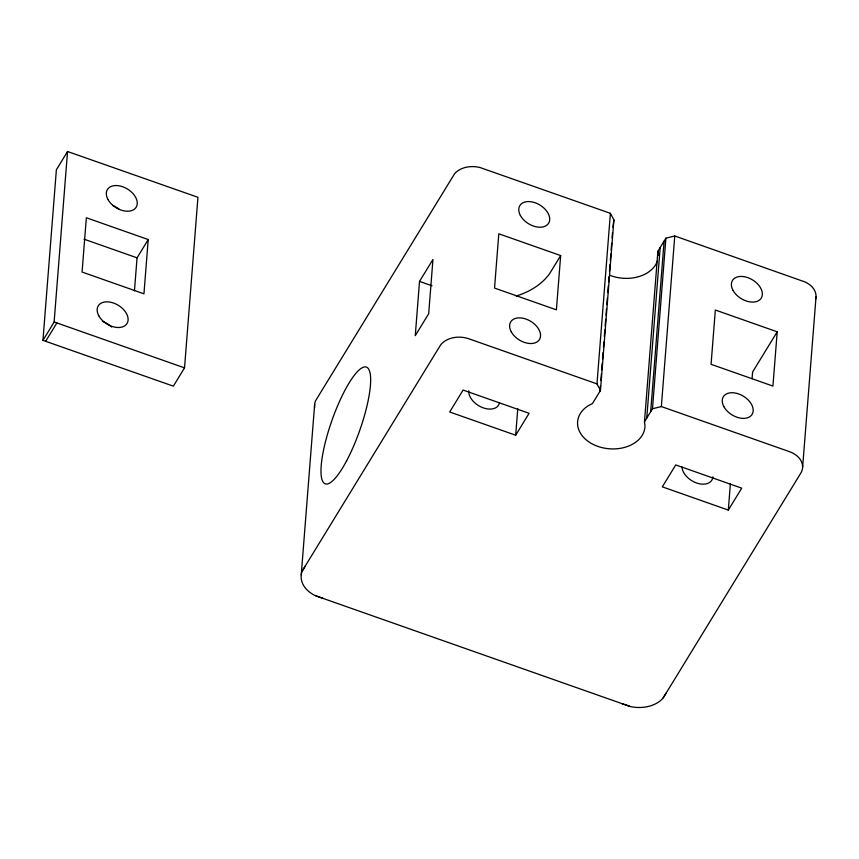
<?xml version="1.0" encoding="UTF-8"?>
<svg xmlns="http://www.w3.org/2000/svg" width="859" height="859" viewBox="0 0 859 859"><rect width="100%" height="100%" fill="white"/><g stroke="black" fill="none" stroke-linecap="round" stroke-linejoin="round"><path stroke-width="1.29" d="M42.95 340.357L56.372 169.792L67.539 151.506L197.946 197.302L184.524 367.867L173.357 386.153L42.95 340.357L54.117 322.071L67.539 151.506M134.444 290.933L137.053 257.84L148.22 239.554L86.351 217.767L82.077 272.045L143.947 293.821L148.22 239.554M301.241 574.843L314.662 404.278M419.525 281.398L415.262 335.665L428.684 313.739L432.947 259.472L419.525 281.398L432.023 285.8M515.679 435.223L529.101 413.297L463.108 390.061L449.687 411.987L515.679 435.223L517.773 408.701M560.669 255.574L556.396 309.841L494.537 288.066L498.8 233.788L560.669 255.574L549.481 273.849A72.328 52.292 4.5 0 1 516.28 295.99M815.782 298.771A22.141 16.01 4.5 0 0 805.055 281.967L674.766 235.989L665.897 238.19L657.897 251.247L644.475 421.812L644.98 425.742A33.769 24.417 4.5 0 1 597.843 446.379A33.769 24.417 4.5 0 1 588.2 405.749L592.485 403.505L600.473 390.448L596.973 383.887L610.395 213.322L479.988 167.526A22.141 16.01 4.5 0 0 454.497 173.872L315.414 401.013A29.85 21.582 4.5 0 0 314.619 407.617M600.022 391.178L600.452 385.852M600.87 380.526L601.386 373.858M601.708 369.864L602.234 363.196M602.546 359.202L603.072 352.534M603.49 347.208L603.909 341.882M604.328 336.545L604.854 329.888M605.166 325.883L605.692 319.226M606.003 315.232L606.529 308.564M606.841 304.569L607.367 297.901M607.785 292.575L608.312 285.907M608.623 281.913L609.042 276.587M609.461 271.251L609.987 264.593M610.309 260.588L610.824 253.931M611.146 249.937L611.672 243.269M612.091 237.943L612.51 232.606M612.929 227.281L613.895 219.883L610.395 213.322M600.473 390.448L613.895 219.883M646.752 418.108L660.174 247.542M650.682 411.676L664.104 241.111M644.475 421.812L652.475 408.755L665.897 238.19M652.475 408.755L661.344 406.554L674.766 235.989M728.314 510.085L741.736 488.159L675.743 464.923L662.321 486.849L728.314 510.085L730.397 483.563M752.076 378.626L752.602 372.011L777.202 331.81L715.343 310.024L711.069 364.302L772.928 386.078L777.202 331.81M802.628 467.21L816.05 296.645M666.434 692.633L662.676 698.571A29.829 21.572 4.5 0 1 630.538 706.57L622.077 703.671M45.72 341.216L56.877 322.93L184.524 367.867M302.4 570.709L439.765 346.306A22.141 16.01 4.5 0 1 469.336 338.951L596.973 383.887M663.266 697.809L800.652 473.363A22.141 16.01 4.5 0 0 788.981 451.49L661.344 406.554M305.536 565.576L301.992 571.579A29.85 21.582 4.5 0 0 314.684 595.362L323.048 598.401M54.117 322.071L56.877 322.93M84.021 239.167L137.053 257.84M315.811 595.845L629.368 706.238M657.897 251.247L658.402 255.177M657.468 260.846A33.769 24.417 4.5 0 1 609.536 275.17M499.541 402.688A16.89 10.952 31.5 0 1 482.618 407.638A16.89 10.952 31.5 0 1 468.746 390.813M712.916 476.777A16.89 10.952 31.5 0 1 697.207 483.188A16.89 10.952 31.5 0 1 681.96 466.92M112.54 205.408A16.89 10.952 31.5 0 1 119.143 209.306M102.382 321.32A16.89 10.952 31.5 0 1 111.606 327.043M346.606 460.821A61.912 14.775 -70.6 0 0 366.911 367.319A61.912 14.775 -70.6 0 0 323.918 448.291A61.912 14.775 -70.6 0 0 346.606 460.821M723.869 406.651A16.89 10.952 31.5 0 0 750.659 416.078A16.89 10.952 31.5 0 0 738.633 393.927A16.89 10.952 31.5 0 0 723.869 406.651M733.017 290.353A16.89 10.952 31.5 0 0 759.807 299.791A16.89 10.952 31.5 0 0 747.781 277.629A16.89 10.952 31.5 0 0 733.017 290.353M511.234 331.789A16.89 10.952 31.5 0 0 538.024 341.227A16.89 10.952 31.5 0 0 525.998 319.065A16.89 10.952 31.5 0 0 511.234 331.789M520.393 215.491A16.89 10.952 31.5 0 0 547.172 224.929A16.89 10.952 31.5 0 0 535.157 202.767A16.89 10.952 31.5 0 0 520.393 215.491M98.785 315.768A16.89 10.952 31.5 0 0 125.575 325.207A16.89 10.952 31.5 0 0 113.549 303.044A16.89 10.952 31.5 0 0 98.785 315.768M107.933 199.471A16.89 10.952 31.5 0 0 134.723 208.909A16.89 10.952 31.5 0 0 122.697 186.747A16.89 10.952 31.5 0 0 107.933 199.471"/></g></svg>
